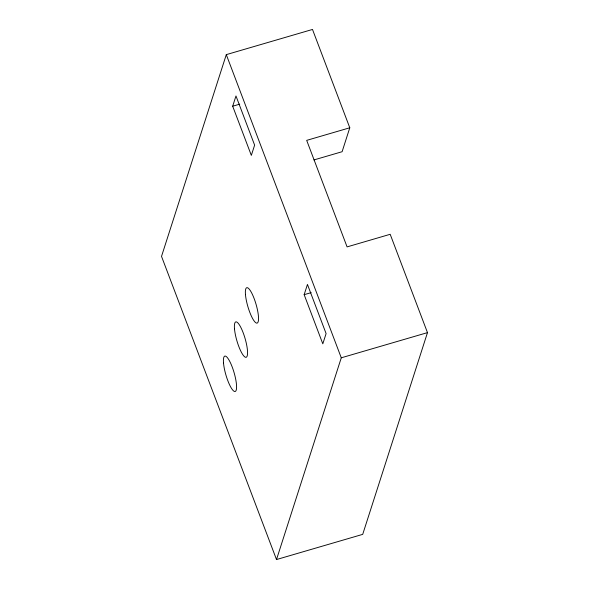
<?xml version="1.0" encoding="UTF-8"?>
<svg xmlns="http://www.w3.org/2000/svg" width="589" height="589" viewBox="0 0 589 589"><rect width="100%" height="100%" fill="white"/><g stroke="black" fill="none" stroke-linecap="round" stroke-linejoin="round"><path stroke-width="0.88" d="M226.294 54.637L161.519 256.377L276.506 559.55L362.706 534.363L427.481 332.623L390.19 234.297L347.083 246.894L306.685 140.366L349.785 127.776L312.494 29.45L226.294 54.637L341.274 357.81L276.506 559.55M232.684 106.219L235.975 95.955L254.625 145.122L251.334 155.378L232.684 106.219L239.723 104.157M349.785 127.776L342.106 151.712L313.952 159.936M304.16 294.677L307.451 284.421L326.1 333.58L322.809 343.843L304.16 294.677L311.198 292.623M341.274 357.81L427.481 332.623M245.466 294.61A18.458 4.256 73.7 0 0 256.23 322.993A18.458 4.256 73.7 0 0 254.139 298.542A18.458 4.256 73.7 0 0 245.466 294.61M234.488 328.802A18.458 4.256 73.7 0 0 245.252 357.184A18.458 4.256 73.7 0 0 243.161 332.733A18.458 4.256 73.7 0 0 234.488 328.802M223.511 362.993A18.458 4.256 73.7 0 0 234.275 391.383A18.458 4.256 73.7 0 0 232.184 366.932A18.458 4.256 73.7 0 0 223.511 362.993"/></g></svg>
